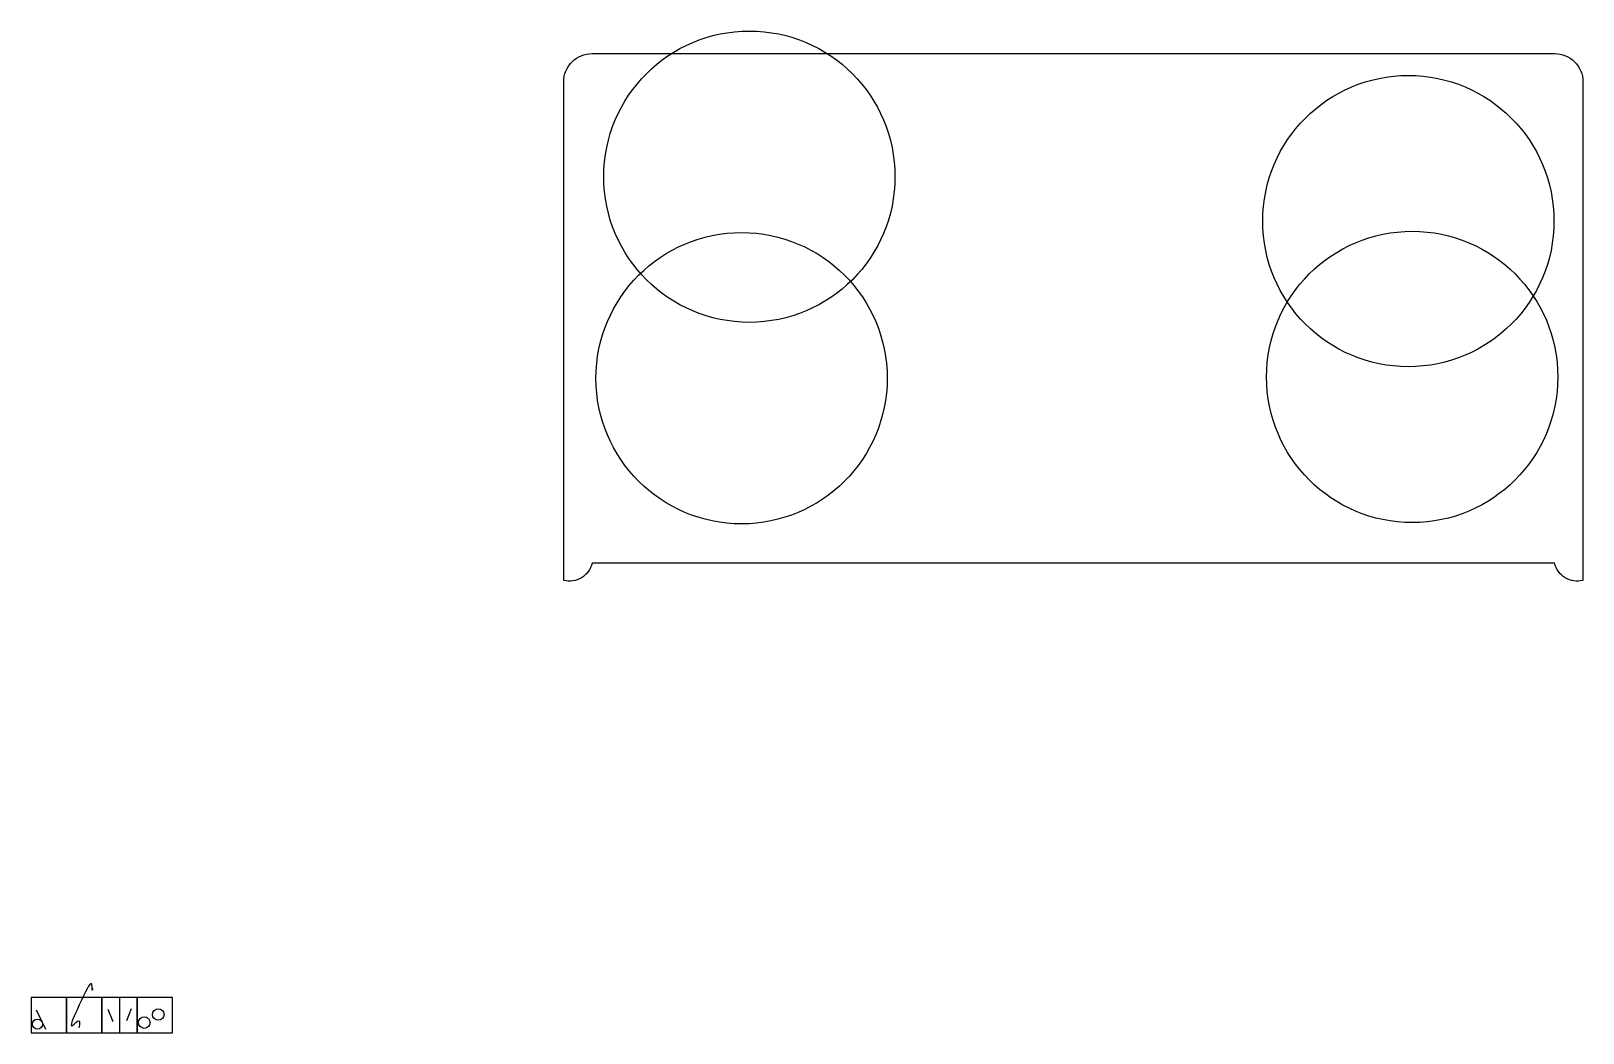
# Model space of a CAD drawing. Header units: millimetres. Extents: x 7 to 227, y 13 to 155.
import ezdxf

# ---------------------------------------------------------------- set-up
doc = ezdxf.new("R2010")
doc.units = ezdxf.units.MM
doc.header["$MEASUREMENT"] = 0
doc.layers.add('alb', color=255, linetype='Continuous')
doc.layers.add('rosu', color=7, linetype='Continuous', true_color=0xf31512)
doc.layers.add('verde', color=7, linetype='Continuous', true_color=0x1cdb0a)

msp = doc.modelspace()

# ---------------------------------------------------------------- linework, layer by layer
at = {"layer": 'alb'}
msp.add_line((19.98, 18.47), (19.98, 13.47), dxfattribs=at)
msp.add_lwpolyline([(86.73, 151.78), (222.7, 151.78, -0.414214), (226.7, 147.78), (226.7, 77.37, -0.414214), (222.7, 79.79), (86.73, 79.79, -0.414214), (82.73, 77.37), (82.73, 147.78, -0.414214)], format="xyb", close=True, dxfattribs=at)
for points in [[(7.48, 13.47), (12.48, 13.47), (12.48, 18.47), (7.48, 18.47)], [(12.48, 13.47), (17.48, 13.47), (17.48, 18.47), (12.48, 18.47)], [(17.48, 13.47), (22.48, 13.47), (22.48, 18.47), (17.48, 18.47)], [(22.48, 13.47), (27.48, 13.47), (27.48, 18.47), (22.48, 18.47)]]:
    msp.add_lwpolyline(points, close=True, dxfattribs=at)
for centre in [(108.95, 134.39), (202.04, 128.12), (107.85, 105.93), (202.58, 106.11)]:
    msp.add_circle(centre, 20.57, dxfattribs=at)
at = {"layer": 'rosu'}
for p, q in [((8.18, 16.74), (9.54, 13.98)), ((21.63, 16.86), (20.95, 15.17))]:
    msp.add_line(p, q, dxfattribs=at)
msp.add_circle((25.45, 16.07), 0.815, dxfattribs=at)
msp.add_open_spline([(16.18, 19.76), (16.05, 18.89), (16.42, 22.12), (14.82, 18.6), (13.97, 16.73)], degree=3, knots=[0, 0, 0, 0, 1.890535, 3.74886, 3.74886, 3.74886, 3.74886], dxfattribs=at)
at = {"layer": 'verde'}
msp.add_line((18.34, 16.82), (19.04, 15.06), dxfattribs=at)
for centre, radius in [((8.38, 14.72), 0.716), ((23.47, 14.93), 0.815)]:
    msp.add_circle(centre, radius, dxfattribs=at)
msp.add_open_spline([(13.97, 16.73), (13.41, 15.48), (12.56, 13.61), (14.5, 15.69), (14.33, 14.67), (14.25, 14.2)], degree=3, knots=[0, 0, 0, 0, 2.283945, 3.406298, 4.389035, 4.389035, 4.389035, 4.389035], dxfattribs=at)

doc.saveas('drawing.dxf')
